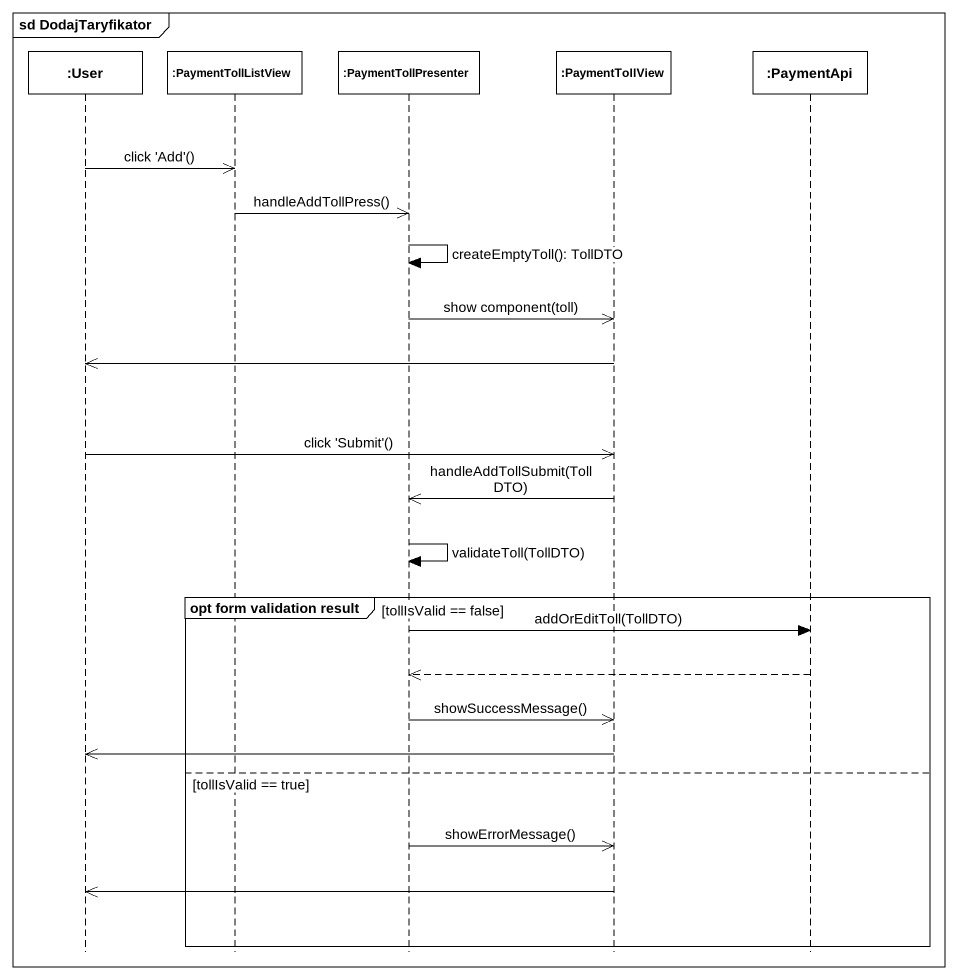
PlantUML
@startuml
mainframe sd DodajTaryfikator
hide footbox
participant ":User" as User
participant ":PaymentTollListView" as PaymentTollListView
participant ":PaymentTollPresenter" as PaymentTollPresenter
participant ":PaymentTollView" as PaymentTollView
participant ":PaymentApi" as PaymentApi

User ->> PaymentTollListView : click 'Add'()
PaymentTollListView ->> PaymentTollPresenter : handleAddTollPress()
PaymentTollPresenter -> PaymentTollPresenter : createEmptyToll(): TollDTO
PaymentTollPresenter ->> PaymentTollView : show component(toll)
PaymentTollView ->> User
User ->> PaymentTollView : click 'Submit'()
PaymentTollView ->> PaymentTollPresenter : handleAddTollSubmit(TollDTO)
PaymentTollPresenter -> PaymentTollPresenter : validateToll(TollDTO)
group opt form validation result [tollIsValid == false]
  PaymentTollPresenter -> PaymentApi : addOrEditToll(TollDTO)
  PaymentApi -->> PaymentTollPresenter
  PaymentTollPresenter ->> PaymentTollView : showSuccessMessage()
  PaymentTollView ->> User
else tollIsValid == true
  PaymentTollPresenter ->> PaymentTollView : showErrorMessage()
  PaymentTollView ->> User
end
@enduml
